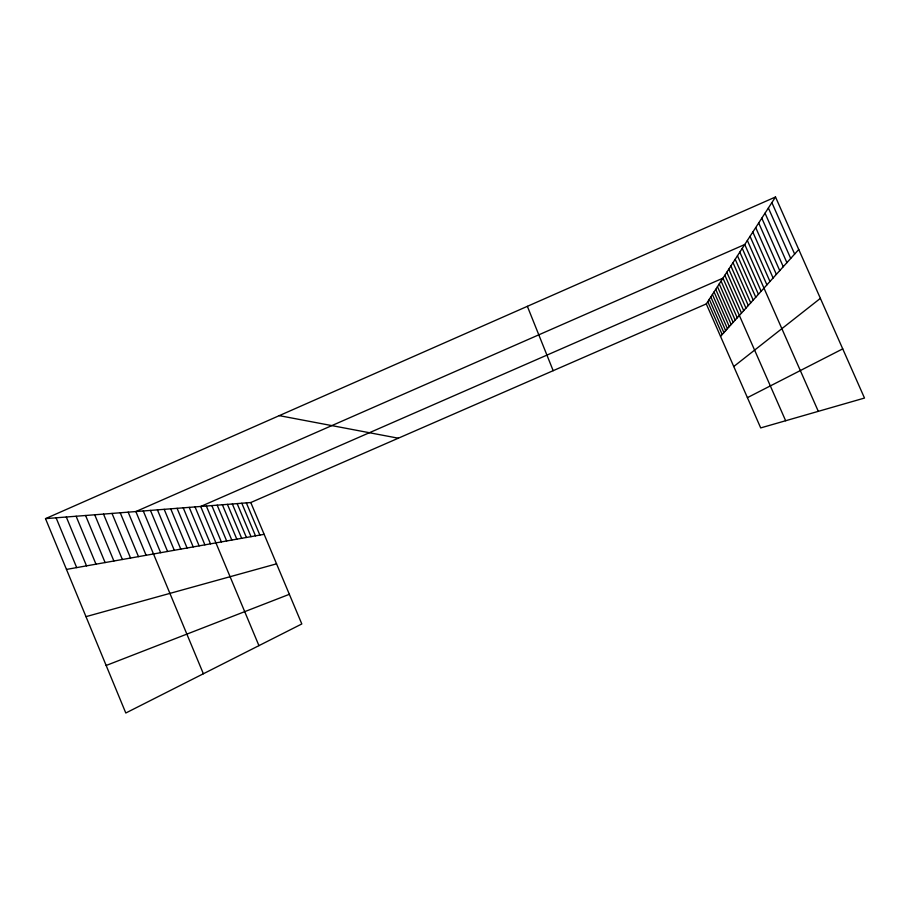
<?xml version="1.0" encoding="UTF-8"?>
<svg xmlns="http://www.w3.org/2000/svg" width="910" height="910" viewBox="0 0 910 910"><rect width="100%" height="100%" fill="white"/><g stroke="black" fill="none" stroke-linecap="round" stroke-linejoin="round"><path stroke-width="1.36" d="M706.296 303.917L775.513 196.992L864.5 398.057L760.692 427.916L706.296 303.917L250.785 502.536L45.5 518.643L125.796 713.008L301.813 623.953L250.785 502.536M720.527 336.37L798.753 249.511M733.756 366.525L820.376 298.366M747.406 397.647L842.728 348.871M45.5 518.643L775.513 196.992M106.163 665.472L289.357 594.31M85.984 616.65L276.549 563.836M66.475 569.421L264.139 534.318M279.268 415.642L398.33 438.21M771.873 202.612L794.646 254.072M768.393 208.003L790.699 258.451M765.037 213.179L786.911 262.671M761.807 218.161L783.26 266.721M758.701 222.961L779.745 270.623M755.709 227.591L776.366 274.376M752.82 232.039L773.102 277.994M750.045 236.338L769.962 281.486M747.36 240.49L766.925 284.864M818.306 411.343L744.755 244.506L135.852 511.557L203.374 673.764M742.253 248.373L761.158 291.268M739.83 252.115L758.417 294.305M737.475 255.744L755.766 297.251M735.212 259.259L753.196 300.107M733.005 262.649L750.705 302.859M730.878 265.947L748.304 305.533M728.808 269.144L745.961 308.126M726.806 272.238L743.697 310.651M724.861 275.241L741.502 313.086M785.648 420.738L722.972 278.164L200.689 506.472L258.94 645.645M721.084 281.076L737.236 317.829M719.253 283.909L735.155 320.127M717.467 286.661L733.141 322.367M715.738 289.346L731.196 324.54M714.054 291.939L729.285 326.644M712.416 294.465L727.443 328.703M710.824 296.933L725.645 330.694M709.277 299.322L723.894 332.639M707.764 301.654L722.187 334.527M246.348 502.889L259.873 535.08M241.81 503.241L255.505 535.853M237.146 503.605L251.012 536.65M232.357 503.981L246.405 537.469M227.432 504.367L241.673 538.31M222.381 504.766L236.805 539.175M217.183 505.175L231.8 540.062M211.837 505.596L226.658 540.972M206.343 506.028L221.369 541.916M195.036 506.915L210.494 543.85M189.223 507.37L204.898 544.84M183.24 507.837L199.131 545.863M177.075 508.326L193.204 546.91M170.727 508.815L187.085 548.002M164.187 509.338L180.783 549.117M157.43 509.862L174.288 550.277M150.469 510.408L167.576 551.471M143.279 510.976L160.649 552.7M128.173 512.159L146.112 555.282M120.234 512.785L138.468 556.636M112.021 513.422L130.562 558.046M103.524 514.093L122.372 559.491M94.72 514.787L113.886 561.004M85.597 515.504L105.105 562.562M76.133 516.243L95.982 564.177M66.305 517.016L86.518 565.861M56.102 517.813L76.69 567.612M527.368 306.329L553.178 370.688"/></g></svg>
